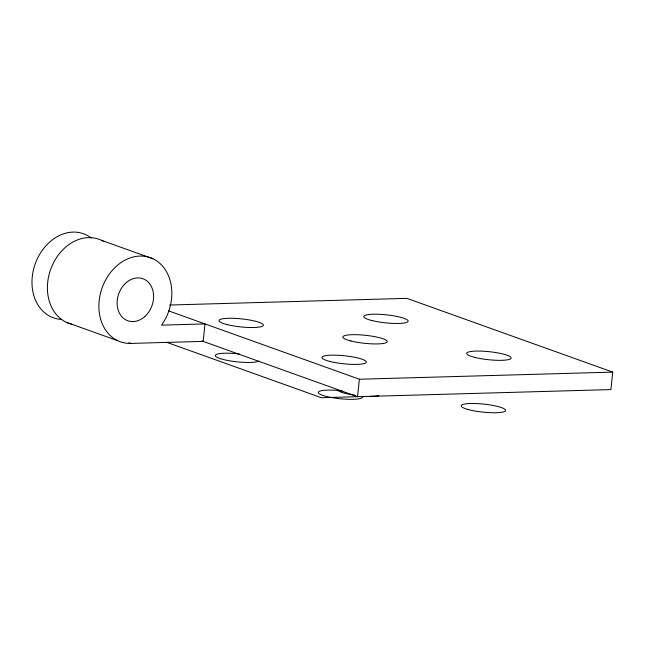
<?xml version="1.0" encoding="UTF-8"?>
<svg xmlns="http://www.w3.org/2000/svg" width="645" height="645" viewBox="0 0 645 645"><rect width="100%" height="100%" fill="white"/><g stroke="black" fill="none" stroke-linecap="round" stroke-linejoin="round"><path stroke-width="0.97" d="M168.498 310.842L359.394 379.228L357.556 396.699L201.966 340.955M169.611 305.021L406.882 298.361L612.75 372.117L610.912 389.588L321.363 397.715L166.724 342.318M130.766 343.414L203.151 341.382L204.989 323.911L161.556 325.136A44.65 35.298 -70.3 0 0 154.582 259.604A44.65 35.298 -70.3 0 0 100.967 291.443A44.65 35.298 -70.3 0 0 130.766 343.414L128.895 342.745M359.394 379.228L612.75 372.117M66.298 322.282L117.769 340.721M101.483 240.327L152.946 258.766M72.788 324.435A44.65 35.298 -70.3 0 1 50.939 268.626A44.65 35.298 -70.3 0 1 103.845 241.585M258.959 361.063A22.325 4.031 6 0 1 233.127 361.361A22.325 4.031 6 0 1 215.511 355.048A22.325 4.031 6 0 1 239.134 353.96M362.651 397.014A22.325 4.031 6 0 1 339.754 398.691A22.325 4.031 6 0 1 318.275 392.249A22.325 4.031 6 0 1 342.068 390.838M378.881 395.667A22.325 4.031 6 0 1 369.617 396.344M355.145 395.24A22.325 4.031 6 0 1 337.472 389.935M61.598 319.42A44.65 35.298 -70.3 0 1 35.338 263.539A44.65 35.298 -70.3 0 1 91.324 238.045M144.803 316.542A22.325 17.649 -70.3 0 0 144.149 279.253A22.325 17.649 -70.3 0 0 117.116 303.44A22.325 17.649 -70.3 0 0 144.803 316.542M350.888 340.987A22.325 4.031 6 0 0 386.936 342.205A22.325 4.031 6 0 0 357.298 334.723A22.325 4.031 6 0 0 350.888 340.987M474.744 357.394A22.325 4.031 6 0 0 510.792 358.612A22.325 4.031 6 0 0 481.146 351.122A22.325 4.031 6 0 0 474.744 357.394M329.966 361.458A22.325 4.031 6 0 0 366.013 362.675A22.325 4.031 6 0 0 336.376 355.193A22.325 4.031 6 0 0 329.966 361.458M227.032 324.58A22.325 4.031 6 0 0 263.079 325.798A22.325 4.031 6 0 0 233.442 318.316A22.325 4.031 6 0 0 227.032 324.58M371.81 320.517A22.325 4.031 6 0 0 407.85 321.734A22.325 4.031 6 0 0 378.212 314.252A22.325 4.031 6 0 0 371.81 320.517M467.69 409.39A22.325 4.031 6 0 0 504.833 411.341A22.325 4.031 6 0 0 477.631 403.617A22.325 4.031 6 0 0 467.69 409.39"/></g></svg>
